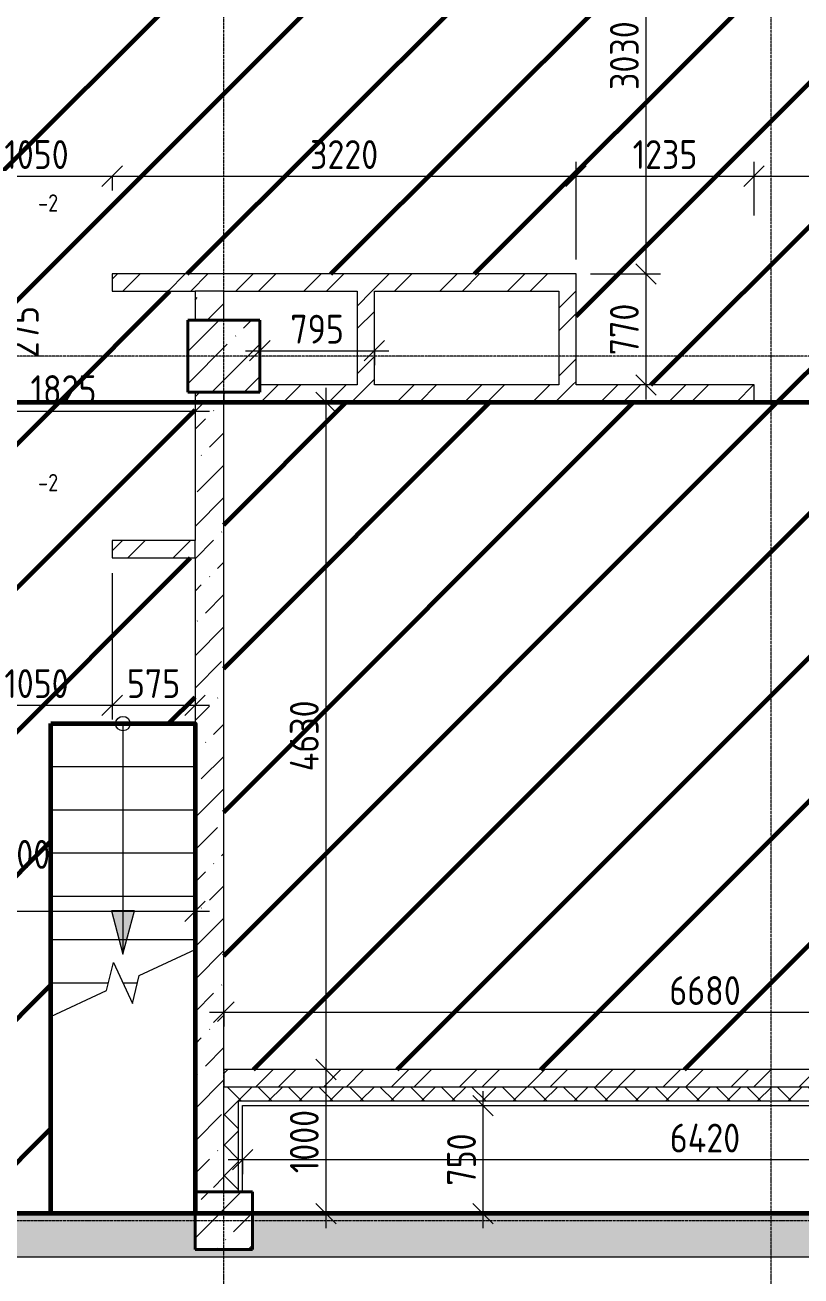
# Model space of a CAD drawing. Header units: millimetres. Extents: x -56773 to 323062, y -262288 to 76460.
# Drawn here: x 7420 to 12806, y -7378 to 1303 of the extents above; entities that cross this region are included whole.
import ezdxf

# ---------------------------------------------------------------- set-up
doc = ezdxf.new("R2010")
doc.units = ezdxf.units.MM
doc.linetypes.add('ADSK_Линия сетки', pattern=[25, 20, -2.5, 0, -2.5])
for name, color, linetype, lineweight in [('1.1) Шлифовка потолка', 5, 'Continuous', 60), ('Лестницы', 7, 'Continuous', 9), ('Марки', 7, 'Continuous', 20), ('Несущие колонны', 7, 'Continuous', 18), ('Оси', 7, 'Continuous', 9), ('Размеры', 7, 'Continuous', 9), ('Стены внутренние', 7, 'Continuous', 18), ('Стены наружные', 7, 'Continuous', 18), ('Стены штриховка', 7, 'Continuous', 9), ('Стрелки вверх', 7, 'Continuous', 18)]:
    doc.layers.add(name, color=color, linetype=linetype, lineweight=lineweight)
doc.styles.add('GOST Common_3', font='', dxfattribs={"width": 0.9, "height": 200})
doc.styles.add('GOST Common_9', font='', dxfattribs={"width": 0.9, "height": 120})
doc.styles.get('GOST Common_3').set_extended_font_data('GOST Common')
doc.styles.get('GOST Common_9').set_extended_font_data('GOST Common')
doc.dimstyles.new('ADSK_Основной_2_0', dxfattribs={"dimscale": 304.8, "dimtxt": 201.142999, "dimasz": 0.463911, "dimexe": 0.328084, "dimexo": 0.328084, "dimgap": 0.164042, "dimtad": 1, "dimdec": 3, "dimrnd": 0.001, "dimdsep": 46, "dimtxsty": 'GOST Common_3', "dimblk1": 'OBLIQUE', "dimblk2": 'OBLIQUE', "dimsah": 1, "dimcen": 0.09, "dimdle": 0.328084, "dimazin": 2, "dimtfac": 1, "dimtdec": 4, "dimtix": 1, "dimtmove": 0, "dimatfit": 3, "dimfxl": 1, "dimtvp": 1, "dimtolj": 1, "dimtzin": 0, "dimlwd": 20, "dimlwe": 20, "dimarcsym": 2})
doc.dimstyles.new('ADSK_Основной_2_0_1', dxfattribs={"dimscale": 304.8, "dimtxt": 201.142999, "dimasz": 0.463911, "dimexe": 0.328084, "dimexo": 0.328084, "dimgap": 0.164042, "dimtad": 1, "dimdec": 3, "dimrnd": 0.001, "dimdsep": 46, "dimtxsty": 'GOST Common_3', "dimblk1": 'OBLIQUE', "dimblk2": 'OBLIQUE', "dimsah": 1, "dimcen": 0.09, "dimdle": 0.328084, "dimazin": 2, "dimtfac": 1, "dimtdec": 4, "dimtix": 1, "dimtmove": 1, "dimatfit": 3, "dimfxl": 1, "dimtvp": 1, "dimtolj": 1, "dimtzin": 0, "dimlwd": 20, "dimlwe": 20, "dimarcsym": 2})
doc.dimstyles.new('ADSK_Основной_2_0_2', dxfattribs={"dimscale": 304.8, "dimtxt": 201.142999, "dimasz": 0.463911, "dimexe": 0.328084, "dimexo": 0.328084, "dimgap": 0.164042, "dimtad": 1, "dimdec": 3, "dimrnd": 0.001, "dimdsep": 46, "dimtxsty": 'GOST Common_3', "dimblk1": 'OBLIQUE', "dimblk2": 'OBLIQUE', "dimsah": 1, "dimcen": 0.09, "dimdle": 0.328084, "dimazin": 2, "dimtfac": 1, "dimtdec": 4, "dimtix": 1, "dimtmove": 0, "dimatfit": 3, "dimfxl": 1, "dimtvp": 1, "dimtolj": 1, "dimtzin": 0, "dimlwd": 20, "dimlwe": 20, "dimarcsym": 2})
pattern_1 = [(45, (0, 0), (-224.5064, 224.5064), []), (45, (224.5, 0), (-224.5064, 224.5064), [396.875, -79.375, 3.353, -76.022])]
pattern_2 = [(45, (0, 0), (-235.7317, 235.7317), []), (45, (157.15, 0), (-235.7317, 235.7317), [])]
pattern_3 = [(45, (0, 0), (-106.066, 106.066), []), (135, (0, 0), (-106.066, -106.066), [])]

# ---------------------------------------------------------------- blocks, each defined once
blk = doc.blocks.new('ADSK_КолоннаЖБ_Прямоугольная - 400x400 мм-1809659-Кладочный план подвала')
at = {"layer": 'Несущие колонны', "lineweight": 40}
for p, q in [((-200, 200), (200, 200)), ((-200, -200), (-200, 200)), ((200, 200), (200, -200)), ((200, -200), (-200, -200))]:
    blk.add_line(p, q, dxfattribs=at)
blk = doc.blocks.new('ADSK_КолоннаЖБ_Прямоугольная - 500x500 мм-V8-Кладочный план подвала')
at = {"layer": 'Несущие колонны', "lineweight": 9}
h = blk.add_hatch(dxfattribs=at)
h.set_pattern_fill('FP_14', color=256, style=0, pattern_type=2)
h.set_pattern_definition([(315, (995.03, 8800), (224.506, 224.506), []), (315, (995.03, 8575.5), (224.506, 224.506), [396.875, -79.375, 3.353, -76.022])])
h.paths.add_polyline_path([(-250, -250), (250, -250), (250, 250), (-250, 250)])
at = {"layer": 'Несущие колонны', "lineweight": 40}
for p, q in [((-250, -250), (-250, 250)), ((-250, 250), (250, 250)), ((250, 250), (-250, 250)), ((-250, 250), (-250, -250)), ((250, 250), (250, -250)), ((250, -250), (250, 250)), ((250, -250), (-250, -250)), ((-250, -250), (250, -250))]:
    blk.add_line(p, q, dxfattribs=at)
blk = doc.blocks.new('_Oblique')
at = {"color": 0, "linetype": 'ByBlock', "lineweight": -2}
blk.add_line((-0.5, -0.5), (0.5, 0.5), dxfattribs=at)
blk = doc.blocks.new('DIMBLOCK267-Кладочный план подвала')
at = {"layer": 'Defpoints', "color": 0, "transparency": 16777216}
for p in [(6975, 353.7), (8025, 353.7), (8025, 253.7)]:
    blk.add_point(p, dxfattribs=at)
at = {"layer": 'Размеры', "color": 0, "lineweight": 20, "transparency": 16777216}
for p, q in [((6875, 253.7), (8125, 253.7)), ((6975, 253.7), (6975, 153.7)), ((8025, 253.7), (8025, 153.7))]:
    blk.add_line(p, q, dxfattribs=at)
at = {"layer": 'Размеры', "color": 0, "lineweight": 20, "transparency": 16777216, "xscale": 141.4, "yscale": 141.4, "zscale": 141.4, "rotation": 180}
blk.add_blockref('_Oblique', (6975, 253.7), dxfattribs=at)
at = {"layer": 'Размеры', "color": 0, "lineweight": 20, "transparency": 16777216, "xscale": 141.4, "yscale": 141.4, "zscale": 141.4}
blk.add_blockref('_Oblique', (8025, 253.7), dxfattribs=at)
at = {"layer": 'Размеры', "color": 0, "lineweight": 9, "transparency": 16777216, "insert": (7500, 403.7), "char_height": 200, "width": 560.473, "attachment_point": 5, "style": 'GOST Common_3'}
blk.add_mtext('\\A1;1050', dxfattribs=at)
blk = doc.blocks.new('DIMBLOCK268-Кладочный план подвала')
at = {"layer": 'Defpoints', "color": 0, "transparency": 16777216}
for p in [(8025, 353.7), (11245, 253.7), (11245, -425)]:
    blk.add_point(p, dxfattribs=at)
at = {"layer": 'Размеры', "color": 0, "lineweight": 20, "transparency": 16777216}
for p, q in [((11245, -325), (11245, 353.7)), ((7925, 253.7), (11345, 253.7)), ((8025, 253.7), (8025, 153.7))]:
    blk.add_line(p, q, dxfattribs=at)
at = {"layer": 'Размеры', "color": 0, "lineweight": 20, "transparency": 16777216, "xscale": 141.4, "yscale": 141.4, "zscale": 141.4, "rotation": 180}
blk.add_blockref('_Oblique', (8025, 253.7), dxfattribs=at)
at = {"layer": 'Размеры', "color": 0, "lineweight": 20, "transparency": 16777216, "xscale": 141.4, "yscale": 141.4, "zscale": 141.4}
blk.add_blockref('_Oblique', (11245, 253.7), dxfattribs=at)
at = {"layer": 'Размеры', "color": 0, "lineweight": 9, "transparency": 16777216, "insert": (9635, 403.7), "char_height": 200, "width": 605.475, "attachment_point": 5, "style": 'GOST Common_3'}
blk.add_mtext('\\A1;3220', dxfattribs=at)
blk = doc.blocks.new('DIMBLOCK269-Кладочный план подвала')
at = {"layer": 'Defpoints', "color": 0, "transparency": 16777216}
for p in [(12480, 253.7), (12480, -120), (11245, -425)]:
    blk.add_point(p, dxfattribs=at)
at = {"layer": 'Размеры', "color": 0, "lineweight": 20, "transparency": 16777216}
for p, q in [((11245, -325), (11245, 353.7)), ((12480, -20), (12480, 353.7)), ((11145, 253.7), (12580, 253.7))]:
    blk.add_line(p, q, dxfattribs=at)
at = {"layer": 'Размеры', "color": 0, "lineweight": 20, "transparency": 16777216, "xscale": 141.4, "yscale": 141.4, "zscale": 141.4, "rotation": 180}
blk.add_blockref('_Oblique', (11245, 253.7), dxfattribs=at)
at = {"layer": 'Размеры', "color": 0, "lineweight": 20, "transparency": 16777216, "xscale": 141.4, "yscale": 141.4, "zscale": 141.4}
blk.add_blockref('_Oblique', (12480, 253.7), dxfattribs=at)
at = {"layer": 'Размеры', "color": 0, "lineweight": 9, "transparency": 16777216, "insert": (11862.5, 403.7), "char_height": 200, "width": 560.473, "attachment_point": 5, "style": 'GOST Common_3'}
blk.add_mtext('\\A1;1235', dxfattribs=at)
blk = doc.blocks.new('DIMBLOCK270-Кладочный план подвала')
at = {"layer": 'Defpoints', "color": 0, "transparency": 16777216}
for p in [(14030, 253.7), (12480, -120), (14030, -120)]:
    blk.add_point(p, dxfattribs=at)
at = {"layer": 'Размеры', "color": 0, "lineweight": 20, "transparency": 16777216}
for p, q in [((12480, -20), (12480, 353.7)), ((14030, -20), (14030, 353.7)), ((12380, 253.7), (14130, 253.7))]:
    blk.add_line(p, q, dxfattribs=at)
at = {"layer": 'Размеры', "color": 0, "lineweight": 20, "transparency": 16777216, "xscale": 141.4, "yscale": 141.4, "zscale": 141.4, "rotation": 180}
blk.add_blockref('_Oblique', (12480, 253.7), dxfattribs=at)
at = {"layer": 'Размеры', "color": 0, "lineweight": 20, "transparency": 16777216, "xscale": 141.4, "yscale": 141.4, "zscale": 141.4}
blk.add_blockref('_Oblique', (14030, 253.7), dxfattribs=at)
at = {"layer": 'Размеры', "color": 0, "lineweight": 9, "transparency": 16777216, "insert": (13255, 403.7), "char_height": 200, "width": 560.473, "attachment_point": 5, "style": 'GOST Common_3'}
blk.add_mtext('\\A1;1550', dxfattribs=at)
blk = doc.blocks.new('DIMBLOCK346-Кладочный план подвала')
at = {"layer": 'Defpoints', "color": 0, "transparency": 16777216}
for p in [(6400, -4747.3), (8600, -4747.3), (8600, -4847.3)]:
    blk.add_point(p, dxfattribs=at)
at = {"layer": 'Размеры', "color": 0, "lineweight": 20, "transparency": 16777216}
for p, q in [((6300, -4847.3), (8700, -4847.3)), ((6400, -4847.3), (6400, -4947.3)), ((8600, -4847.3), (8600, -4947.3))]:
    blk.add_line(p, q, dxfattribs=at)
at = {"layer": 'Размеры', "color": 0, "lineweight": 20, "transparency": 16777216, "xscale": 141.4, "yscale": 141.4, "zscale": 141.4, "rotation": 180}
blk.add_blockref('_Oblique', (6400, -4847.3), dxfattribs=at)
at = {"layer": 'Размеры', "color": 0, "lineweight": 20, "transparency": 16777216, "xscale": 141.4, "yscale": 141.4, "zscale": 141.4}
blk.add_blockref('_Oblique', (8600, -4847.3), dxfattribs=at)
at = {"layer": 'Размеры', "color": 0, "lineweight": 9, "transparency": 16777216, "insert": (7124.7, -4352.6), "char_height": 200, "width": 605.475, "attachment_point": 1, "line_spacing_factor": 1.022761, "style": 'GOST Common_3'}
blk.add_mtext('\\A1;2200', dxfattribs=at)
blk = doc.blocks.new('DIMBLOCK348-Кладочный план подвала')
at = {"layer": 'Defpoints', "color": 0, "transparency": 16777216}
for p in [(6975, -2400), (8025, -2400), (8025, -3417.2)]:
    blk.add_point(p, dxfattribs=at)
at = {"layer": 'Размеры', "color": 0, "lineweight": 20, "transparency": 16777216}
for p, q in [((6975, -2500), (6975, -3517.2)), ((8025, -2500), (8025, -3517.2)), ((6875, -3417.2), (8125, -3417.2))]:
    blk.add_line(p, q, dxfattribs=at)
at = {"layer": 'Размеры', "color": 0, "lineweight": 20, "transparency": 16777216, "xscale": 141.4, "yscale": 141.4, "zscale": 141.4, "rotation": 180}
blk.add_blockref('_Oblique', (6975, -3417.2), dxfattribs=at)
at = {"layer": 'Размеры', "color": 0, "lineweight": 20, "transparency": 16777216, "xscale": 141.4, "yscale": 141.4, "zscale": 141.4}
blk.add_blockref('_Oblique', (8025, -3417.2), dxfattribs=at)
at = {"layer": 'Размеры', "color": 0, "lineweight": 9, "transparency": 16777216, "insert": (7500, -3267.2), "char_height": 200, "width": 560.473, "attachment_point": 5, "style": 'GOST Common_3'}
blk.add_mtext('\\A1;1050', dxfattribs=at)
blk = doc.blocks.new('DIMBLOCK349-Кладочный план подвала')
at = {"layer": 'Defpoints', "color": 0, "transparency": 16777216}
for p in [(8025, -2400), (8600, -3317.3), (8600, -3417.2)]:
    blk.add_point(p, dxfattribs=at)
at = {"layer": 'Размеры', "color": 0, "lineweight": 20, "transparency": 16777216}
for p, q in [((8025, -2500), (8025, -3517.2)), ((7925, -3417.2), (8700, -3417.2)), ((8600, -3417.3), (8600, -3517.2))]:
    blk.add_line(p, q, dxfattribs=at)
at = {"layer": 'Размеры', "color": 0, "lineweight": 20, "transparency": 16777216, "xscale": 141.4, "yscale": 141.4, "zscale": 141.4, "rotation": 180}
blk.add_blockref('_Oblique', (8025, -3417.2), dxfattribs=at)
at = {"layer": 'Размеры', "color": 0, "lineweight": 20, "transparency": 16777216, "xscale": 141.4, "yscale": 141.4, "zscale": 141.4}
blk.add_blockref('_Oblique', (8600, -3417.2), dxfattribs=at)
at = {"layer": 'Размеры', "color": 0, "lineweight": 9, "transparency": 16777216, "insert": (8312.5, -3267.2), "char_height": 200, "width": 454.106, "attachment_point": 5, "style": 'GOST Common_3'}
blk.add_mtext('\\A1;575', dxfattribs=at)
blk = doc.blocks.new('DIMBLOCK351-Кладочный план подвала')
at = {"layer": 'Defpoints', "color": 0, "transparency": 16777216}
for p in [(6925.8, -545), (7025.8, -545), (6775, -820)]:
    blk.add_point(p, dxfattribs=at)
at = {"layer": 'Размеры', "color": 0, "lineweight": 20, "transparency": 16777216}
for p, q in [((7025.8, -920), (7025.8, -445)), ((7025.8, -545), (7125.8, -545)), ((6875, -820), (7125.8, -820)), ((7025.8, -966.2), (7025.8, -820)), ((7167.2, -966.2), (7025.8, -966.2))]:
    blk.add_line(p, q, dxfattribs=at)
at = {"layer": 'Размеры', "color": 0, "lineweight": 20, "transparency": 16777216, "xscale": 141.4, "yscale": 141.4, "zscale": 141.4}
for p, rotation in [((7025.8, -545), 90), ((7025.8, -820), 270)]:
    blk.add_blockref('_Oblique', p, dxfattribs=dict(at, rotation=rotation))
at = {"layer": 'Размеры', "color": 0, "lineweight": 9, "transparency": 16777216, "insert": (7315.3, -1010), "char_height": 200, "width": 454.106, "attachment_point": 1, "rotation": 90, "line_spacing_factor": 1.022761, "style": 'GOST Common_3'}
blk.add_mtext('\\A1;275', dxfattribs=at)
blk = doc.blocks.new('DIMBLOCK353-Кладочный план подвала')
at = {"layer": 'Defpoints', "color": 0, "transparency": 16777216}
for p in [(6775, -820), (8600, -1277.4), (8600, -1377.4)]:
    blk.add_point(p, dxfattribs=at)
at = {"layer": 'Размеры', "color": 0, "lineweight": 20, "transparency": 16777216}
for p, q in [((6775, -920), (6775, -1477.4)), ((6675, -1377.4), (8700, -1377.4)), ((8600, -1377.4), (8600, -1477.4))]:
    blk.add_line(p, q, dxfattribs=at)
at = {"layer": 'Размеры', "color": 0, "lineweight": 20, "transparency": 16777216, "xscale": 141.4, "yscale": 141.4, "zscale": 141.4, "rotation": 180}
blk.add_blockref('_Oblique', (6775, -1377.4), dxfattribs=at)
at = {"layer": 'Размеры', "color": 0, "lineweight": 20, "transparency": 16777216, "xscale": 141.4, "yscale": 141.4, "zscale": 141.4}
blk.add_blockref('_Oblique', (8600, -1377.4), dxfattribs=at)
at = {"layer": 'Размеры', "color": 0, "lineweight": 9, "transparency": 16777216, "insert": (7687.5, -1227.4), "char_height": 200, "width": 560.473, "attachment_point": 5, "style": 'GOST Common_3'}
blk.add_mtext('\\A1;1825', dxfattribs=at)
blk = doc.blocks.new('DIMBLOCK354-Кладочный план подвала')
at = {"layer": 'Defpoints', "color": 0, "transparency": 16777216}
for p in [(9050, -858), (9845, -858), (9845, -958)]:
    blk.add_point(p, dxfattribs=at)
at = {"layer": 'Размеры', "color": 0, "lineweight": 20, "transparency": 16777216}
for p, q in [((8950, -958), (9945, -958)), ((9050, -958), (9050, -1058)), ((9845, -958), (9845, -1058))]:
    blk.add_line(p, q, dxfattribs=at)
at = {"layer": 'Размеры', "color": 0, "lineweight": 20, "transparency": 16777216, "xscale": 141.4, "yscale": 141.4, "zscale": 141.4, "rotation": 180}
blk.add_blockref('_Oblique', (9050, -958), dxfattribs=at)
at = {"layer": 'Размеры', "color": 0, "lineweight": 20, "transparency": 16777216, "xscale": 141.4, "yscale": 141.4, "zscale": 141.4}
blk.add_blockref('_Oblique', (9845, -958), dxfattribs=at)
at = {"layer": 'Размеры', "color": 0, "lineweight": 9, "transparency": 16777216, "insert": (9447.5, -808), "char_height": 200, "width": 454.106, "attachment_point": 5, "style": 'GOST Common_3'}
blk.add_mtext('\\A1;795', dxfattribs=at)
blk = doc.blocks.new('DIMBLOCK355-Кладочный план подвала')
at = {"layer": 'Defpoints', "color": 0, "transparency": 16777216}
for p in [(9608.3, -1315), (9508.4, -5945), (9608.3, -5945)]:
    blk.add_point(p, dxfattribs=at)
at = {"layer": 'Размеры', "color": 0, "lineweight": 20, "transparency": 16777216}
for p, q in [((9508.4, -1215), (9508.4, -6045)), ((9508.3, -1315), (9408.4, -1315)), ((9508.3, -5945), (9408.4, -5945))]:
    blk.add_line(p, q, dxfattribs=at)
at = {"layer": 'Размеры', "color": 0, "lineweight": 20, "transparency": 16777216, "xscale": 141.4, "yscale": 141.4, "zscale": 141.4}
for p, rotation in [((9508.4, -1315), 90), ((9508.4, -5945), 270)]:
    blk.add_blockref('_Oblique', p, dxfattribs=dict(at, rotation=rotation))
at = {"layer": 'Размеры', "color": 0, "lineweight": 9, "transparency": 16777216, "insert": (9358.4, -3630), "char_height": 200, "width": 625.93, "attachment_point": 5, "rotation": 90, "style": 'GOST Common_3'}
blk.add_mtext('\\A1;4630', dxfattribs=at)
blk = doc.blocks.new('DIMBLOCK356-Кладочный план подвала')
at = {"layer": 'Defpoints', "color": 0, "transparency": 16777216}
for p in [(9608.3, -5945), (9508.4, -6945), (9608.3, -6945)]:
    blk.add_point(p, dxfattribs=at)
at = {"layer": 'Размеры', "color": 0, "lineweight": 20, "transparency": 16777216}
for p, q in [((9508.4, -5845), (9508.4, -7045)), ((9508.3, -5945), (9408.4, -5945)), ((9508.3, -6945), (9408.4, -6945))]:
    blk.add_line(p, q, dxfattribs=at)
at = {"layer": 'Размеры', "color": 0, "lineweight": 20, "transparency": 16777216, "xscale": 141.4, "yscale": 141.4, "zscale": 141.4}
for p, rotation in [((9508.4, -5945), 90), ((9508.4, -6945), 270)]:
    blk.add_blockref('_Oblique', p, dxfattribs=dict(at, rotation=rotation))
at = {"layer": 'Размеры', "color": 0, "lineweight": 9, "transparency": 16777216, "insert": (9358.4, -6445), "char_height": 200, "width": 560.473, "attachment_point": 5, "rotation": 90, "style": 'GOST Common_3'}
blk.add_mtext('\\A1;1000', dxfattribs=at)
blk = doc.blocks.new('DIMBLOCK357-Кладочный план подвала')
at = {"layer": 'Defpoints', "color": 0, "transparency": 16777216}
for p in [(10499.8, -6195), (10599.8, -6195), (10499.8, -6945)]:
    blk.add_point(p, dxfattribs=at)
at = {"layer": 'Размеры', "color": 0, "lineweight": 20, "transparency": 16777216}
for p, q in [((10599.8, -7045), (10599.8, -6095)), ((10599.8, -6195), (10699.8, -6195)), ((10599.8, -6945), (10699.8, -6945))]:
    blk.add_line(p, q, dxfattribs=at)
at = {"layer": 'Размеры', "color": 0, "lineweight": 20, "transparency": 16777216, "xscale": 141.4, "yscale": 141.4, "zscale": 141.4}
for p, rotation in [((10599.8, -6195), 90), ((10599.8, -6945), 270)]:
    blk.add_blockref('_Oblique', p, dxfattribs=dict(at, rotation=rotation))
at = {"layer": 'Размеры', "color": 0, "lineweight": 9, "transparency": 16777216, "insert": (10449.8, -6570), "char_height": 200, "width": 454.106, "attachment_point": 5, "rotation": 90, "style": 'GOST Common_3'}
blk.add_mtext('\\A1;750', dxfattribs=at)
blk = doc.blocks.new('DIMBLOCK358-Кладочный план подвала')
at = {"layer": 'Defpoints', "color": 0, "transparency": 16777216}
for p in [(8800, -5447.3), (15480, -5447.3), (15480, -5547.3)]:
    blk.add_point(p, dxfattribs=at)
at = {"layer": 'Размеры', "color": 0, "lineweight": 20, "transparency": 16777216}
for p, q in [((8700, -5547.3), (15580, -5547.3)), ((8800, -5547.3), (8800, -5647.3)), ((15480, -5547.3), (15480, -5647.3))]:
    blk.add_line(p, q, dxfattribs=at)
at = {"layer": 'Размеры', "color": 0, "lineweight": 20, "transparency": 16777216, "xscale": 141.4, "yscale": 141.4, "zscale": 141.4, "rotation": 180}
blk.add_blockref('_Oblique', (8800, -5547.3), dxfattribs=at)
at = {"layer": 'Размеры', "color": 0, "lineweight": 20, "transparency": 16777216, "xscale": 141.4, "yscale": 141.4, "zscale": 141.4}
blk.add_blockref('_Oblique', (15480, -5547.3), dxfattribs=at)
at = {"layer": 'Размеры', "color": 0, "lineweight": 9, "transparency": 16777216, "insert": (12140, -5397.3), "char_height": 200, "width": 605.475, "attachment_point": 5, "style": 'GOST Common_3'}
blk.add_mtext('\\A1;6680', dxfattribs=at)
blk = doc.blocks.new('DIMBLOCK359-Кладочный план подвала')
at = {"layer": 'Defpoints', "color": 0, "transparency": 16777216}
for p in [(8930, -6470.7), (15350, -6470.7), (15350, -6570.7)]:
    blk.add_point(p, dxfattribs=at)
at = {"layer": 'Размеры', "color": 0, "lineweight": 20, "transparency": 16777216}
for p, q in [((8830, -6570.7), (15450, -6570.7)), ((8930, -6570.7), (8930, -6670.7)), ((15350, -6570.7), (15350, -6670.7))]:
    blk.add_line(p, q, dxfattribs=at)
at = {"layer": 'Размеры', "color": 0, "lineweight": 20, "transparency": 16777216, "xscale": 141.4, "yscale": 141.4, "zscale": 141.4, "rotation": 180}
blk.add_blockref('_Oblique', (8930, -6570.7), dxfattribs=at)
at = {"layer": 'Размеры', "color": 0, "lineweight": 20, "transparency": 16777216, "xscale": 141.4, "yscale": 141.4, "zscale": 141.4}
blk.add_blockref('_Oblique', (15350, -6570.7), dxfattribs=at)
at = {"layer": 'Размеры', "color": 0, "lineweight": 9, "transparency": 16777216, "insert": (12140, -6420.7), "char_height": 200, "width": 625.93, "attachment_point": 5, "style": 'GOST Common_3'}
blk.add_mtext('\\A1;6420', dxfattribs=at)
blk = doc.blocks.new('DIMBLOCK360-Кладочный план подвала')
at = {"layer": 'Defpoints', "color": 0, "transparency": 16777216}
for p in [(11830, 2605), (11245, -425), (11730, -425)]:
    blk.add_point(p, dxfattribs=at)
at = {"layer": 'Размеры', "color": 0, "lineweight": 20, "transparency": 16777216}
for p, q in [((11730, 2705), (11730, -525)), ((11730, 2605), (11630, 2605)), ((11345, -425), (11830, -425))]:
    blk.add_line(p, q, dxfattribs=at)
at = {"layer": 'Размеры', "color": 0, "lineweight": 20, "transparency": 16777216, "xscale": 141.4, "yscale": 141.4, "zscale": 141.4}
for p, rotation in [((11730, 2605), 90), ((11730, -425), 270)]:
    blk.add_blockref('_Oblique', p, dxfattribs=dict(at, rotation=rotation))
at = {"layer": 'Размеры', "color": 0, "lineweight": 9, "transparency": 16777216, "insert": (11580, 1090), "char_height": 200, "width": 605.475, "attachment_point": 5, "rotation": 90, "style": 'GOST Common_3'}
blk.add_mtext('\\A1;3030', dxfattribs=at)
blk = doc.blocks.new('DIMBLOCK361-Кладочный план подвала')
at = {"layer": 'Defpoints', "color": 0, "transparency": 16777216}
for p in [(11245, -425), (11730, -1195), (11830, -1195)]:
    blk.add_point(p, dxfattribs=at)
at = {"layer": 'Размеры', "color": 0, "lineweight": 20, "transparency": 16777216}
for p, q in [((11730, -325), (11730, -1295)), ((11345, -425), (11830, -425)), ((11730, -1195), (11630, -1195))]:
    blk.add_line(p, q, dxfattribs=at)
at = {"layer": 'Размеры', "color": 0, "lineweight": 20, "transparency": 16777216, "xscale": 141.4, "yscale": 141.4, "zscale": 141.4}
for p, rotation in [((11730, -425), 90), ((11730, -1195), 270)]:
    blk.add_blockref('_Oblique', p, dxfattribs=dict(at, rotation=rotation))
at = {"layer": 'Размеры', "color": 0, "lineweight": 9, "transparency": 16777216, "insert": (11580, -810), "char_height": 200, "width": 454.106, "attachment_point": 5, "rotation": 90, "style": 'GOST Common_3'}
blk.add_mtext('\\A1;770', dxfattribs=at)

msp = doc.modelspace()

# ---------------------------------------------------------------- hatches: boundary and pattern name
at = {"layer": '1.1) Шлифовка потолка', "transparency": 33554687}
h = msp.add_hatch(dxfattribs=at)
h.set_pattern_fill('ANSI31', color=256, scale=222)
h.paths.add_polyline_path([(42120, 1729.969), (42000, 1729.969), (42000, 2604.969), (42000, 3604.969), (41100, 3604.969), (41100, 3724.969), (40200, 3724.969), (40200, 3604.969), (40050, 3604.969), (40050, 3154.969), (40050, 2879.969), (39275, 2879.969), (39275, 3604.969), (39085, 3604.969), (39085, 3724.969), (37885, 3724.969), (37885, 3604.969), (34400, 3604.969), (34400, 2879.969), (30675, 2879.969), (30675, 3604.969), (30495, 3604.969), (30495, 3724.969), (29295, 3724.969), (29295, 3604.969), (28325, 3604.969), (28325, 3154.969), (28050, 3154.969), (27550, 3154.969), (27550, 3604.969), (25015, 3604.969), (25015, 3724.969), (23815, 3724.969), (23815, 3604.969), (22050, 3604.969), (22050, 3154.969), (21550, 3154.969), (21275, 3154.969), (21275, 3604.969), (21040, 3604.969), (21040, 3724.969), (19990, 3724.969), (19990, 3604.969), (18420, 3604.969), (18420, 3724.969), (17370, 3724.969), (17370, 3604.969), (16325, 3604.969), (16325, 3154.969), (16050, 3154.969), (15550, 3154.969), (15550, 3604.969), (15050, 3604.969), (15050, 3154.969), (14550, 3154.969), (14550, 3604.969), (14460, 3604.969), (14460, 3724.969), (13410, 3724.969), (13410, 3604.969), (13375, 3604.969), (13375, 2929.969), (12600, 2929.969), (12600, 2604.969), (12150, 2604.969), (10600, 2604.969), (8800, 2604.969), (6005, 2604.969), (6005, 2829.969), (4205, 2829.969), (1410, 2829.969), (1410, 2064.969), (1410, 14.969), (1410, -425.031), (3100, -425.031), (3100, -545.031), (3000, -545.031), (3000, -745.031), (3050, -745.031), (3050, -1245.031), (3050, -1315.031), (4250, -1315.031), (4250, -545.031), (4150, -545.031), (4150, -425.031), (4520, -425.031), (4520, -545.031), (4370, -545.031), (4370, -1315.031), (6200, -1315.031), (6200, -545.031), (5570, -545.031), (5570, -425.031), (6975, -425.031), (6975, -545.031), (6775, -545.031), (6775, -820.031), (6400, -820.031), (6400, -1315.031), (8600, -1315.031), (8600, -1245.031), (8550, -1245.031), (8550, -745.031), (8600, -745.031), (8600, -545.031), (8025, -545.031), (8025, -425.031), (11245, -425.031), (11245, -1195.031), (12480, -1195.031), (12480, -1315.031), (14030, -1315.031), (14030, -1195.031), (14550, -1195.031), (14550, -745.031), (15050, -745.031), (15050, -1195.031), (15550, -1195.031), (15550, -745.031), (16050, -745.031), (16325, -745.031), (16325, -1195.031), (16705, -1195.031), (16705, -1315.031), (17905, -1315.031), (17905, -1195.031), (18200, -1195.031), (18200, -470.031), (22050, -470.031), (22050, -745.031), (22050, -1195.031), (26055, -1195.031), (26055, -1315.031), (27255, -1315.031), (27255, -1195.031), (27550, -1195.031), (27550, -745.031), (27550, -470.031), (30645, -470.031), (30645, -1195.031), (31830, -1195.031), (31830, -1315.031), (32880, -1315.031), (32880, -1195.031), (33275, -1195.031), (33275, -745.031), (33550, -745.031), (34050, -745.031), (34050, -1195.031), (36675, -1195.031), (36675, -1315.031), (37725, -1315.031), (37725, -1195.031), (39275, -1195.031), (39275, -745.031), (39550, -745.031), (40050, -745.031), (40050, -1195.031), (40255, -1195.031), (40255, -1315.031), (41455, -1315.031), (41455, -1195.031), (42000, -1195.031), (42000, -320.031), (42120, -320.031)])
h = msp.add_hatch(dxfattribs=at)
h.set_pattern_fill('ANSI31', color=256, scale=222)
h.paths.add_polyline_path([(8600, -2395.031), (8025, -2395.031), (8025, -2275.031), (8600, -2275.031), (8600, -1315.031), (6400, -1315.031), (6400, -2275.031), (6975, -2275.031), (6975, -2395.031), (6400, -2395.031), (6400, -6945.031), (7600, -6945.031), (7600, -3545.031), (8050, -3545.031, -1), (8150, -3545.031), (8600, -3545.031)])
h = msp.add_hatch(dxfattribs=at)
h.set_pattern_fill('ANSI31', color=256, scale=222)
h.paths.add_polyline_path([(15480, -1315.031), (8800, -1315.031), (8800, -5945.031), (15480, -5945.031)])
at = {"layer": 'Несущие колонны', "lineweight": 9}
h = msp.add_hatch(dxfattribs=at)
h.set_pattern_fill('FP_3', color=256, style=0, pattern_type=2)
h.set_pattern_definition(pattern_1)
h.paths.add_polyline_path([(8600, -7195.031), (9000, -7195.031), (9000, -6795.031), (8600, -6795.031), (8600, -6945.031)])
at = {"layer": 'Стены внутренние', "lineweight": 9}
h = msp.add_hatch(dxfattribs=at)
h.set_pattern_fill('FP_2', color=256, style=0, pattern_type=2)
h.set_pattern_definition(pattern_2)
h.paths.add_polyline_path([(11125, -545.031), (11125, -425.031), (8025, -425.031), (8025, -545.031), (9845, -545.031)])
h.paths.add_polyline_path([(6975, -545.031), (6975, -425.031), (5570, -425.031), (5570, -545.031), (6775, -545.031)])
h.paths.add_polyline_path([(4250, -545.031), (4520, -545.031), (4520, -425.031), (4150, -425.031), (4150, -545.031)])
h.paths.add_polyline_path([(2880, -545.031), (3100, -545.031), (3100, -425.031), (1290, -425.031), (1290, -545.031), (1410, -545.031)])
h = msp.add_hatch(dxfattribs=at)
h.set_pattern_fill('FP_2', color=256, style=0, pattern_type=2)
h.set_pattern_definition(pattern_2)
h.paths.add_polyline_path([(11245, -1195.031), (11245, -425.031), (11125, -425.031), (11125, -1195.031)])
h = msp.add_hatch(dxfattribs=at)
h.set_pattern_fill('FP_2', color=256, style=0, pattern_type=2)
h.set_pattern_definition(pattern_2)
h.paths.add_polyline_path([(9845, -1195.031), (9845, -545.031), (9725, -545.031), (9725, -1195.031)])
h = msp.add_hatch(dxfattribs=at)
h.set_pattern_fill('FP_2', color=256, style=0, pattern_type=2)
h.set_pattern_definition(pattern_2)
h.paths.add_polyline_path([(27880, -1315.031), (27880, -1245.031), (27550, -1245.031), (27550, -1195.031), (27255, -1195.031), (27255, -1315.031), (27550, -1315.031)])
h.paths.add_polyline_path([(26055, -1315.031), (26055, -1195.031), (22050, -1195.031), (22050, -1245.031), (21550, -1245.031), (21550, -1195.031), (17905, -1195.031), (17905, -1315.031), (25680, -1315.031)])
h.paths.add_polyline_path([(16705, -1315.031), (16705, -1195.031), (16050, -1195.031), (16050, -1245.031), (15550, -1245.031), (15550, -1195.031), (15050, -1195.031), (15050, -1245.031), (14550, -1245.031), (14550, -1195.031), (14030, -1195.031), (14030, -1315.031), (15600, -1315.031)])
h.paths.add_polyline_path([(12480, -1315.031), (12480, -1195.031), (9050, -1195.031), (9050, -1245.031), (8800, -1245.031), (8800, -1315.031), (9298.7103, -1315.031)])
h = msp.add_hatch(dxfattribs=at)
h.set_pattern_fill('FP_2', color=256, style=0, pattern_type=2)
h.set_pattern_definition(pattern_2)
h.paths.add_polyline_path([(8600, -2395.031), (8600, -2275.031), (8025, -2275.031), (8025, -2395.031)])
h.paths.add_polyline_path([(6975, -2395.031), (6975, -2275.031), (6400, -2275.031), (6400, -2395.031), (6580.7811, -2395.031)])
h = msp.add_hatch(dxfattribs=at)
h.set_pattern_fill('FP_2', color=256, style=0, pattern_type=2)
h.set_pattern_definition(pattern_2)
h.paths.add_polyline_path([(15480, -6065.031), (15480, -5945.031), (8800, -5945.031), (8800, -6065.031), (9298.7103, -6065.031)])
h = msp.add_hatch(dxfattribs=at)
h.set_pattern_fill('FP_3', color=256, style=0, pattern_type=2)
h.set_pattern_definition(pattern_1)
h.paths.add_polyline_path([(61550, -7245.031), (61550, -6945.031), (49800, -6945.031), (49800, -7195.031), (49400, -7195.031), (49400, -6945.031), (34000, -6945.031), (34000, -7195.031), (33600, -7195.031), (33600, -6945.031), (28000, -6945.031), (28000, -7195.031), (27600, -7195.031), (27600, -6945.031), (22000, -6945.031), (22000, -7195.031), (21600, -7195.031), (21600, -6945.031), (9000, -6945.031), (9000, -7195.031), (8600, -7195.031), (8600, -6945.031), (3000, -6945.031), (3000, -7195.031), (2600, -7195.031), (2600, -6945.031), (-13400, -6945.031), (-13400, -7195.031), (-13800, -7195.031), (-13800, -6945.031), (-19400, -6945.031), (-19400, -7195.031), (-19550, -7195.031), (-19550, -7245.031), (52785.5782, -7245.031)])
at = {"layer": 'Стены наружные', "lineweight": 9}
h = msp.add_hatch(dxfattribs=at)
h.set_pattern_fill('FP_1', color=256, style=0, pattern_type=2)
h.set_pattern_definition([(45, (0, 0), (84.1903, 308.6967), [396.875, -79.375, 3.353, -76.022])])
h.paths.add_polyline_path([(8600, -6795.031), (8800, -6795.031), (8800, -1245.031), (8600, -1245.031), (8600, -6109.8247)])
h.paths.add_polyline_path([(8661.5385, -745.031), (8800, -745.031), (8800, -545.031), (8600, -545.031), (8600, -745.031), (8651.9481, -745.031)])
h = msp.add_hatch(dxfattribs=at)
h.set_pattern_fill('FP_24', color=256, style=0, pattern_type=2)
h.set_pattern_definition(pattern_3)
h.paths.add_polyline_path([(8900, -6795.031), (8900, -6065.031), (8800, -6065.031), (8800, -6795.031)])
h = msp.add_hatch(dxfattribs=at)
h.set_pattern_fill('FP_24', color=256, style=0, pattern_type=2)
h.set_pattern_definition(pattern_3)
h.paths.add_polyline_path([(15480, -6165.031), (15480, -6065.031), (8900, -6065.031), (8900, -6165.031), (15380, -6165.031)])
at = {"layer": 'Стрелки вверх'}
msp.add_hatch(color=256, dxfattribs=at).paths.add_polyline_path([(8100, -5145.031), (8180.3848, -4845.031), (8019.6152, -4845.031)])

# ---------------------------------------------------------------- linework, layer by layer
at = {"layer": '1.1) Шлифовка потолка'}
for points in [[(61550, -6945.031), (-19550, -6945.031), (-19550, -1315.031), (61550, -1315.031)], [(7600, -3545.031), (8600, -3545.031), (8600, -6945.031), (7600, -6945.031)]]:
    msp.add_lwpolyline(points, close=True, dxfattribs=at)
at = {"layer": 'Лестницы'}
for p, q in [((8600, -3545.031), (7600, -3545.031)), ((7600, -3545.031), (7600, -3845.031)), ((8600, -3545.031), (7600, -3545.031)), ((7600, -3845.031), (7600, -4145.031)), ((8600, -3845.031), (7600, -3845.031)), ((8600, -3845.031), (7600, -3845.031)), ((7600, -4145.031), (7600, -4445.031)), ((8600, -4145.031), (7600, -4145.031)), ((8600, -4145.031), (7600, -4145.031)), ((7600, -4445.031), (7600, -4745.031)), ((8600, -4445.031), (7600, -4445.031)), ((8600, -4445.031), (7600, -4445.031)), ((7600, -4745.031), (7600, -5045.031)), ((8600, -4745.031), (7600, -4745.031)), ((8600, -4745.031), (7600, -4745.031)), ((7600, -5045.031), (7600, -5345.031)), ((8600, -5045.031), (7600, -5045.031)), ((8600, -5045.031), (7600, -5045.031)), ((8213.2885, -5292.2037), (8600, -5111.8772)), ((7986.7115, -5397.8583), (8033.9659, -5203.4204)), ((8033.9659, -5203.4204), (8166.0341, -5486.6416)), ((8166.0341, -5486.6416), (8213.2885, -5292.2037)), ((7600, -5345.031), (7600, -5578.1849)), ((7999.5502, -5345.031), (7600, -5345.031)), ((7999.5502, -5345.031), (7600, -5345.031)), ((8200.4498, -5345.031), (8100, -5345.031)), ((8200.4498, -5345.031), (8100, -5345.031)), ((7600, -5578.1849), (7986.7115, -5397.8583))]:
    msp.add_line(p, q, dxfattribs=at)
at = {"layer": 'Несущие колонны', "lineweight": 9}
for p, q in [((8800, -6795.031), (8600, -6795.031)), ((8600, -6795.031), (8600, -6945.031)), ((9000, -6795.031), (8800, -6795.031)), ((9000, -6945.031), (9000, -6795.031))]:
    msp.add_line(p, q, dxfattribs=at)
at = {"layer": 'Оси', "linetype": 'ADSK_Линия сетки', "lineweight": 5}
for p, q in [((8800, -10973.8823), (8800, 10027.4451)), ((12600, -10973.8823), (12600, 10027.4451)), ((62221.372, -995.031), (-25240.0967, -995.031)), ((62221.372, -6995.031), (-25240.0967, -6995.031))]:
    msp.add_line(p, q, dxfattribs=at)
at = {"layer": 'Стены внутренние', "lineweight": 5}
for p, q in [((11245, -425.031), (8025, -425.031)), ((8025, -425.031), (8025, -545.031)), ((11245, -1195.031), (11245, -425.031)), ((8025, -545.031), (8600, -545.031)), ((8800, -545.031), (9725, -545.031)), ((9725, -545.031), (9725, -1195.031)), ((9845, -545.031), (11125, -545.031)), ((9845, -1195.031), (9845, -545.031)), ((11125, -545.031), (11125, -1195.031)), ((9725, -1195.031), (9050, -1195.031)), ((11125, -1195.031), (9845, -1195.031)), ((12480, -1195.031), (11245, -1195.031)), ((12480, -1315.031), (12480, -1195.031)), ((8800, -1315.031), (12480, -1315.031)), ((8600, -2275.031), (8025, -2275.031)), ((8025, -2275.031), (8025, -2395.031)), ((8025, -2395.031), (8600, -2395.031)), ((15480, -5945.031), (8800, -5945.031)), ((8800, -6065.031), (15480, -6065.031)), ((8600, -6945.031), (6400, -6945.031)), ((15350, -6945.031), (9000, -6945.031)), ((-19850, -7245.031), (61850, -7245.031))]:
    msp.add_line(p, q, dxfattribs=at)
at = {"layer": 'Стены наружные', "lineweight": 9}
for p, q in [((8600, -545.031), (8600, -745.031)), ((8800, -745.031), (8800, -545.031)), ((8600, -1245.031), (8600, -2275.031)), ((8800, -5945.031), (8800, -1315.031)), ((8600, -2395.031), (8600, -6795.031)), ((8800, -6795.031), (8800, -6065.031)), ((8930, -6795.031), (8930, -6195.031)), ((8930, -6195.031), (15350, -6195.031)), ((8600, -6795.031), (8800, -6795.031)), ((8800, -6795.031), (8930, -6795.031))]:
    msp.add_line(p, q, dxfattribs=at)
at = {"layer": 'Стены штриховка', "lineweight": 9}
for p, q in [((8800, -545.031), (8600, -545.031)), ((8800, -1245.031), (8800, -1315.031)), ((8600, -2395.031), (8600, -2275.031)), ((8800, -5945.031), (8800, -6065.031)), ((8900, -6165.031), (8900, -6795.031)), ((15380, -6165.031), (8900, -6165.031))]:
    msp.add_line(p, q, dxfattribs=at)
at = {"layer": 'Стрелки вверх'}
for p, q in [((8100, -3545.031), (8100, -3845.031)), ((8100, -3845.031), (8100, -4145.031)), ((8100, -4145.031), (8100, -4445.031)), ((8100, -4445.031), (8100, -4745.031)), ((8100, -4745.031), (8100, -5045.031)), ((8180.3848, -4845.031), (8019.6152, -4845.031)), ((8019.6152, -4845.031), (8100, -5145.031)), ((8100, -5145.031), (8180.3848, -4845.031)), ((8100, -5045.031), (8100, -5145.031))]:
    msp.add_line(p, q, dxfattribs=at)
msp.add_circle((8100, -3545.031), 50, dxfattribs=at)

# ---------------------------------------------------------------- block references
at = {"layer": 'Несущие колонны', "rotation": 89.9999999999999}
msp.add_blockref('ADSK_КолоннаЖБ_Прямоугольная - 500x500 мм-V8-Кладочный план подвала', (8800, -995.031), dxfattribs=at)
at = {"layer": 'Несущие колонны', "lineweight": 40, "rotation": 89.9999999999999}
msp.add_blockref('ADSK_КолоннаЖБ_Прямоугольная - 400x400 мм-1809659-Кладочный план подвала', (8800, -6995.031), dxfattribs=at)

# ---------------------------------------------------------------- texts
at = {"layer": 'Марки', "lineweight": 9, "char_height": 120, "width": 389.620125, "attachment_point": 1, "style": 'GOST Common_9'}
for insert in [(7510.3632, 127.7538), (7510.3632, -1812.6039)]:
    msp.add_mtext('-2', dxfattribs=dict(at, insert=insert))

# ---------------------------------------------------------------- dimensions: what is measured, and where the dimension line sits
at = {"layer": 'Размеры', "lineweight": 9}
for base, p1, p2, override, picture, middle in [((11730.0217, -425.031), (11830.0066, 2604.969), (11245, -425.031), {"dimpost": '<>', "dimfxl": 3085.957346}, 'DIMBLOCK360-Кладочный план подвала', (11580.0217, 1089.969)), ((11730.0217, -1195.031), (11245, -425.031), (11830.0066, -1195.031), {"dimpost": '<>', "dimfxl": 967.022618}, 'DIMBLOCK361-Кладочный план подвала', (11580.0217, -810.031)), ((9508.3598, -5945.031), (9608.3447, -1315.031), (9608.3447, -5945.031), {"dimpost": '<>', "dimfxl": 4630}, 'DIMBLOCK355-Кладочный план подвала', (9358.3598, -3630.031)), ((9508.3598, -6945.031), (9608.3447, -5945.031), (9608.3447, -6945.031), {"dimpost": '<>', "dimfxl": 1000}, 'DIMBLOCK356-Кладочный план подвала', (9358.3598, -6445.031)), ((10599.7598, -6195.031), (10499.7749, -6945.031), (10499.7749, -6195.031), {"dimpost": '<>', "dimfxl": 750}, 'DIMBLOCK357-Кладочный план подвала', (10449.7598, -6570.031))]:
    dim = msp.add_linear_dim(base=base, p1=p1, p2=p2, angle=90, dimstyle='ADSK_Основной_2_0_2', override=override, dxfattribs=at)
    dim.commit()
    dim.dimension.update_dxf_attribs({"geometry": picture, "text_midpoint": middle})
for base, p1, p2, dimstyle, override, picture, middle in [((8025, 253.7444), (6975, 353.7293), (8025, 353.7293), 'ADSK_Основной_2_0', {"dimpost": '<>', "dimfxl": 1050}, 'DIMBLOCK267-Кладочный план подвала', (7500, 403.7444)), ((11245, 253.7444), (8025, 353.7293), (11245, -425.031), 'ADSK_Основной_2_0', {"dimpost": '<>', "dimfxl": 3312.833772}, 'DIMBLOCK268-Кладочный план подвала', (9635, 403.7444)), ((12480, 253.7444), (11245, -425.031), (12480, -120.031), 'ADSK_Основной_2_0', {"dimpost": '<>', "dimfxl": 1272.104555}, 'DIMBLOCK269-Кладочный план подвала', (11862.5, 403.7444)), ((14030, 253.7444), (12480, -120.031), (14030, -120.031), 'ADSK_Основной_2_0', {"dimpost": '<>', "dimfxl": 1550}, 'DIMBLOCK270-Кладочный план подвала', (13255, 403.7444)), ((9845, -958.0094), (9050, -858.0245), (9845, -858.0245), 'ADSK_Основной_2_0_2', {"dimpost": '<>', "dimfxl": 795}, 'DIMBLOCK354-Кладочный план подвала', (9447.5, -808.0094)), ((8600, -1377.3983), (6775, -820.031), (8600, -1277.4134), 'ADSK_Основной_2_0_2', {"dimpost": '<>', "dimfxl": 1881.441911}, 'DIMBLOCK353-Кладочный план подвала', (7687.5, -1227.3983)), ((8025, -3417.2384), (6975, -2400.031), (8025, -2400.031), 'ADSK_Основной_2_0_2', {"dimpost": '<>', "dimfxl": 1050}, 'DIMBLOCK348-Кладочный план подвала', (7500, -3267.2384)), ((8600, -3417.2384), (8025, -2400.031), (8600, -3317.2535), 'ADSK_Основной_2_0_2', {"dimpost": '<>', "dimfxl": 1082.553472}, 'DIMBLOCK349-Кладочный план подвала', (8312.5, -3267.2384)), ((15480, -5547.2524), (8800, -5447.2675), (15480, -5447.2675), 'ADSK_Основной_2_0_2', {"dimpost": '<>', "dimfxl": 6680}, 'DIMBLOCK358-Кладочный план подвала', (12140, -5397.2524)), ((15350, -6570.7088), (8930, -6470.7239), (15350, -6470.7239), 'ADSK_Основной_2_0_2', {"dimpost": '<>', "dimfxl": 6420}, 'DIMBLOCK359-Кладочный план подвала', (12140, -6420.7088))]:
    dim = msp.add_linear_dim(base=base, p1=p1, p2=p2, dimstyle=dimstyle, override=override, dxfattribs=at)
    dim.commit()
    dim.dimension.update_dxf_attribs({"geometry": picture, "text_midpoint": middle})
dim = msp.add_linear_dim(base=(7025.7915, -545.031), p1=(6775, -820.031), p2=(6925.8066, -545.031), angle=90, dimstyle='ADSK_Основной_2_0_1', override={"dimpost": '<>', "dimfxl": 313.636147}, dxfattribs=at)
dim.commit()
dim.dimension.update_dxf_attribs({"geometry": 'DIMBLOCK351-Кладочный план подвала', "text_midpoint": (7229.0013, -966.2335), "dimtype": 160, "text_rotation": 90})
dim = msp.add_linear_dim(base=(8600, -4847.2524), p1=(6400, -4747.2675), p2=(8600, -4747.2675), dimstyle='ADSK_Основной_2_0_1', override={"dimpost": '<>', "dimfxl": 2200}, dxfattribs=at)
dim.commit()
dim.dimension.update_dxf_attribs({"geometry": 'DIMBLOCK346-Кладочный план подвала', "text_midpoint": (7427.4057, -4669.2201), "dimtype": 160})

doc.saveas('drawing.dxf')
